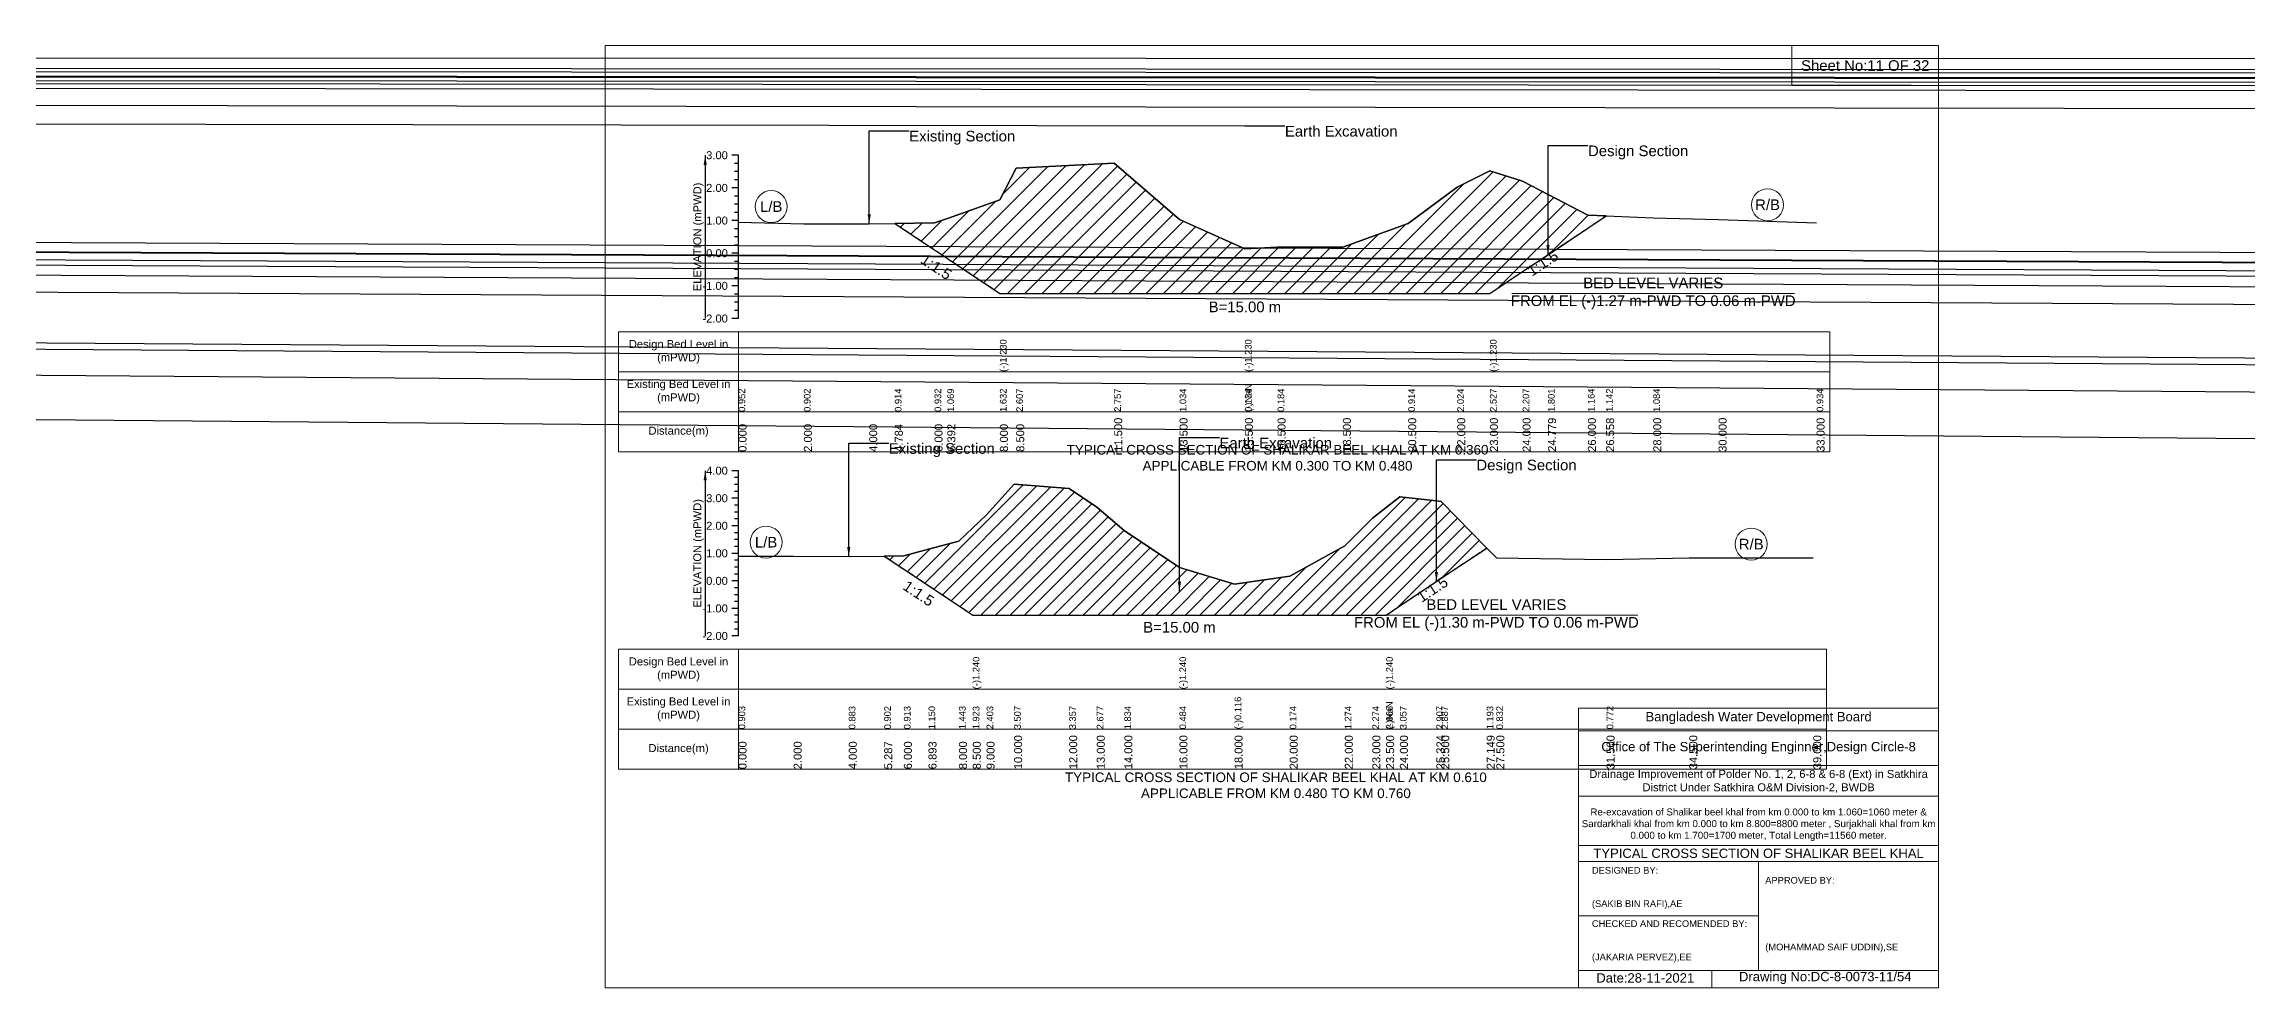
# Model space of a CAD drawing. Header units: inches. Extents: x 0 to 416000, y -4242 to 7.
# Drawn here: x 197475 to 207388, y -4242 to 7 of the extents above; entities that cross this region are included whole.
import ezdxf

# ---------------------------------------------------------------- set-up
doc = ezdxf.new("R2010")
doc.units = ezdxf.units.IN
doc.header["$LTSCALE"] = 7
doc.header["$MEASUREMENT"] = 0
doc.linetypes.add('DASHED', pattern=[0.75, 0.5, -0.25])
for name, color, linetype, lineweight in [('Cross section Data Border', 7, 'Continuous', 9), ('Cross Section Labels', 7, 'Continuous', 9), ('Design_Bed_Level for Xsection', 7, 'DASHED', 25), ('Existing_Bed_Level for Xsection', 7, 'Continuous', 25), ('Long Section Labels', 7, 'Continuous', 9)]:
    doc.layers.add(name, color=color, linetype=linetype, lineweight=lineweight)
doc.styles.get("Standard").update_dxf_attribs({"font": 'arial.ttf'})
doc.dimstyles.get("Standard").update_dxf_attribs({"dimtxt": 0.18, "dimasz": 0.18, "dimexe": 0.18, "dimexo": 0.0625, "dimgap": 0.09, "dimtad": 0, "dimtih": 1, "dimtoh": 1, "dimdec": 4, "dimzin": 0, "dimdsep": 46, "dimtxsty": 'Standard', "dimcen": 0.09, "dimadec": 0, "dimazin": 0, "dimtfac": 1, "dimtdec": 4, "dimtofl": 0, "dimtmove": 0, "dimatfit": 3, "dimfxl": 1, "dimtolj": 1, "dimtzin": 0, "dimarcsym": 0})

msp = doc.modelspace()

# ---------------------------------------------------------------- hatches: boundary and pattern name
at = {"layer": 'Existing_Bed_Level for Xsection'}
h = msp.add_hatch(dxfattribs=at)
h.set_pattern_fill('ANSI31', color=256, scale=441, style=0)
h.paths.add_polyline_path([(201303.3, -800.4), (201482, -919.5), (201539.6, -957.9), (201776, -1115.5), (201849.5, -1115.5), (202290.5, -1115.5), (202584.5, -1115.5), (202878.5, -1115.5), (203025.5, -1115.5), (203319.5, -1115.5), (203613.5, -1115.5), (203834, -1115.5), (203981, -1115.5), (204128, -1017.5), (204242.5, -941.2), (204422, -821.5), (204504, -766.9), (204422, -763.6), (204242.5, -670), (204128, -610.3), (203981, -563.2), (203834, -637.2), (203613.5, -800.3), (203319.5, -907.6), (203025.5, -907.6), (202878.5, -915), (202584.5, -782.7), (202290.5, -529.4), (201849.5, -551.5), (201776, -694.8), (201539.6, -777.5), (201482, -797.7)])
h = msp.add_hatch(dxfattribs=at)
h.set_pattern_fill('ANSI31', color=256, scale=372, style=0)
h.paths.add_polyline_path([(201255.5, -2297.7), (201344, -2356.7), (201454.8, -2430.6), (201592, -2522), (201654, -2563.4), (201716, -2563.4), (201840, -2563.4), (202088, -2563.4), (202212, -2563.4), (202336, -2563.4), (202584, -2563.4), (202832, -2563.4), (203080, -2563.4), (203328, -2563.4), (203452, -2563.4), (203514, -2563.4), (203576, -2522), (203740.2, -2412.6), (203762, -2398), (203966.5, -2261.7), (203762, -2051.6), (203740.2, -2049.2), (203576, -2030.5), (203514, -2079.1), (203452, -2127.6), (203328, -2251.6), (203080, -2388), (202832, -2424), (202584, -2349.6), (202336, -2182.2), (202212, -2077.7), (202088, -1993.3), (201840, -1974.7), (201716, -2111.6), (201654, -2171.2), (201592, -2230.7), (201454.8, -2267.1), (201344, -2296.4)])

# ---------------------------------------------------------------- linework, layer by layer
at = {"layer": 'Cross section Data Border'}
for points in [[(200000, 0), (206000, 0), (206000, -4242), (200000, -4242)], [(205340, 0), (206000, 0), (206000, -180), (205340, -180)], [(200060, -1288.7), (205511, -1288.7), (205511, -1828.7), (200060, -1828.7)], [(200060, -2717.6), (205496, -2717.6), (205496, -3257.6), (200060, -3257.6)]]:
    msp.add_lwpolyline(points, close=True, dxfattribs=at)
for points in [[(200600, -1288.7), (200600, -1828.7)], [(200060, -1468.7), (205511, -1468.7)], [(200060, -1648.7), (205511, -1648.7)], [(200600, -2717.6), (200600, -3257.6)], [(200060, -2897.6), (205496, -2897.6)], [(204380, -4242), (204380, -2982), (206000, -2982)], [(200060, -3077.6), (205496, -3077.6)], [(204380, -3084), (206000, -3084)], [(204380, -3240), (206000, -3240)], [(204380, -3378), (206000, -3378)], [(204380, -3600), (206000, -3600)], [(204380, -3672), (206000, -3672)], [(205190, -3672), (205190, -4164)], [(204380, -3918), (205190, -3918)], [(204380, -4164), (206000, -4164)], [(204980, -4164), (204980, -4242)]]:
    msp.add_lwpolyline(points, dxfattribs=at)
at = {"layer": 'Cross Section Labels'}
for points in [[(204079.7, -1115.5), (205352.3, -1115.5)], [(203373.7, -2563.4), (204646.3, -2563.4)]]:
    msp.add_lwpolyline(points, dxfattribs=at)
for centre in [(200747, -724.9), (205230.5, -716.5), (200724, -2235.6), (205157, -2244.4)]:
    msp.add_circle(centre, 72, dxfattribs=at)
at = {"layer": 'Design_Bed_Level for Xsection'}
for points in [[(201303.3, -800.4), (201539.6, -957.9), (201776, -1115.5), (202878.5, -1115.5), (203981, -1115.5), (204242.5, -941.2), (204504, -766.9)], [(201255.5, -2297.7), (201454.8, -2430.6), (201654, -2563.4), (202584, -2563.4), (203514, -2563.4), (203740.2, -2412.6), (203966.5, -2261.7)]]:
    msp.add_lwpolyline(points, dxfattribs=at)
at = {"layer": 'Existing_Bed_Level for Xsection'}
for points in [[(200600, -493.7), (200570, -493.7)], [(200600, -1228.7), (200600, -1081.7), (200600, -934.7), (200600, -787.7), (200600, -640.7), (200600, -493.7)], [(200600, -530.4), (200582, -530.4)], [(200600, -567.2), (200582, -567.2)], [(200600, -794.8), (200894, -802.1), (201188, -802.1), (201303.3, -800.4), (201482, -797.7), (201539.6, -777.5), (201776, -694.8), (201776, -694.8), (201849.5, -551.5), (202290.5, -529.4), (202584.5, -782.7), (202878.5, -915), (202878.5, -915), (203025.5, -907.6), (203319.5, -907.6), (203613.5, -800.3), (203834, -637.2), (203981, -563.2), (203981, -563.2), (204128, -610.3), (204242.5, -670), (204422, -763.6), (204504, -766.9), (204716, -775.4), (205010, -782.7), (205451, -797.4)], [(200600, -640.7), (200570, -640.7)], [(200600, -603.9), (200582, -603.9)], [(200600, -677.4), (200582, -677.4)], [(200600, -787.7), (200570, -787.7)], [(200600, -714.2), (200582, -714.2)], [(200600, -750.9), (200582, -750.9)], [(200600, -824.4), (200582, -824.4)], [(200600, -861.2), (200582, -861.2)], [(200600, -934.7), (200570, -934.7)], [(200600, -897.9), (200582, -897.9)], [(200600, -971.4), (200582, -971.4)], [(200600, -1081.7), (200570, -1081.7)], [(200600, -1008.2), (200582, -1008.2)], [(200600, -1044.9), (200582, -1044.9)], [(200600, -1118.4), (200582, -1118.4)], [(200600, -1155.2), (200582, -1155.2)], [(200600, -1228.7), (200570, -1228.7)], [(200600, -1191.9), (200582, -1191.9)], [(200600, -1913.6), (200570, -1913.6)], [(200600, -1944.6), (200582, -1944.6)], [(200600, -1975.6), (200582, -1975.6)], [(200600, -2657.6), (200600, -2533.6), (200600, -2409.6), (200600, -2285.6), (200600, -2161.6), (200600, -2037.6), (200600, -1913.6)], [(200600, -2297.6), (200848, -2297.6), (201096, -2300.1), (201255.5, -2297.7), (201344, -2296.4), (201454.8, -2267.1), (201592, -2230.7), (201654, -2171.2), (201654, -2171.2), (201716, -2111.6), (201840, -1974.7), (202088, -1993.3), (202212, -2077.7), (202336, -2182.2), (202584, -2349.6), (202584, -2349.6), (202832, -2424), (203080, -2388), (203328, -2251.6), (203452, -2127.6), (203514, -2079.1), (203514, -2079.1), (203576, -2030.5), (203740.2, -2049.2), (203762, -2051.6), (203966.5, -2261.7), (204010, -2306.4), (204506, -2313.9), (204878, -2306.4), (205436, -2306.4)], [(200600, -2037.6), (200570, -2037.6)], [(200600, -2006.6), (200582, -2006.6)], [(200600, -2068.6), (200582, -2068.6)], [(200600, -2161.6), (200570, -2161.6)], [(200600, -2099.6), (200582, -2099.6)], [(200600, -2130.6), (200582, -2130.6)], [(200600, -2192.6), (200582, -2192.6)], [(200600, -2223.6), (200582, -2223.6)], [(200600, -2254.6), (200582, -2254.6)], [(200600, -2285.6), (200570, -2285.6)], [(200600, -2316.6), (200582, -2316.6)], [(200600, -2347.6), (200582, -2347.6)], [(200600, -2378.6), (200582, -2378.6)], [(200600, -2409.6), (200570, -2409.6)], [(200600, -2440.6), (200582, -2440.6)], [(200600, -2471.6), (200582, -2471.6)], [(200600, -2533.6), (200570, -2533.6)], [(200600, -2502.6), (200582, -2502.6)], [(200600, -2564.6), (200582, -2564.6)], [(200600, -2657.6), (200570, -2657.6)], [(200600, -2595.6), (200582, -2595.6)], [(200600, -2626.6), (200582, -2626.6)]]:
    msp.add_lwpolyline(points, dxfattribs=at)
for points in [[(201303.3, -800.4), (201482, -919.5), (201539.6, -957.9), (201776, -1115.5), (201776, -1115.5), (201849.5, -1115.5), (202290.5, -1115.5), (202584.5, -1115.5), (202878.5, -1115.5), (202878.5, -1115.5), (203025.5, -1115.5), (203319.5, -1115.5), (203613.5, -1115.5), (203834, -1115.5), (203981, -1115.5), (203981, -1115.5), (204128, -1017.5), (204242.5, -941.2), (204422, -821.5), (204504, -766.9), (204422, -763.6), (204242.5, -670), (204128, -610.3), (203981, -563.2), (203981, -563.2), (203834, -637.2), (203613.5, -800.3), (203319.5, -907.6), (203025.5, -907.6), (202878.5, -915), (202878.5, -915), (202584.5, -782.7), (202290.5, -529.4), (201849.5, -551.5), (201776, -694.8), (201776, -694.8), (201539.6, -777.5), (201482, -797.7)], [(201255.5, -2297.7), (201255.5, -2297.7), (201344, -2356.7), (201454.8, -2430.6), (201592, -2522), (201654, -2563.4), (201654, -2563.4), (201716, -2563.4), (201840, -2563.4), (202088, -2563.4), (202212, -2563.4), (202336, -2563.4), (202584, -2563.4), (202584, -2563.4), (202832, -2563.4), (203080, -2563.4), (203328, -2563.4), (203452, -2563.4), (203514, -2563.4), (203514, -2563.4), (203576, -2522), (203740.2, -2412.6), (203762, -2398), (203966.5, -2261.7), (203966.5, -2261.7), (203966.5, -2261.7), (203762, -2051.6), (203740.2, -2049.2), (203576, -2030.5), (203514, -2079.1), (203514, -2079.1), (203452, -2127.6), (203328, -2251.6), (203080, -2388), (202832, -2424), (202584, -2349.6), (202584, -2349.6), (202336, -2182.2), (202212, -2077.7), (202088, -1993.3), (201840, -1974.7), (201716, -2111.6), (201654, -2171.2), (201654, -2171.2), (201592, -2230.7), (201454.8, -2267.1), (201344, -2296.4), (201255.5, -2297.7)]]:
    msp.add_lwpolyline(points, close=True, dxfattribs=at)

# ---------------------------------------------------------------- texts
at = {"layer": 'Cross section Data Border', "attachment_point": 5}
for s, insert, char_height in [('Sheet No:11 OF 32', (205670, -90), 48), ('Bangladesh Water Development Board', (205190, -3027), 42), ('Office of The Superintending Enginner,Design Circle-8', (205190, -3162), 42)]:
    msp.add_mtext(s, dxfattribs=dict(at, insert=insert, char_height=char_height))
at = {"layer": 'Cross section Data Border'}
for s, insert, char_height, width, attachment_point in [('Design Bed Level in (mPWD)', (200330, -1378.7), 36, 480, 5), ('Existing Bed Level in (mPWD)', (200330, -1558.7), 36, 480, 5), ('Distance(m)', (200330, -1738.7), 36, 480, 5), ('Design Bed Level in (mPWD)', (200330, -2807.6), 36, 480, 5), ('Existing Bed Level in (mPWD)', (200330, -2987.6), 36, 480, 5), ('Distance(m)', (200330, -3167.6), 36, 480, 5), ('Drainage Improvement of Polder No. 1, 2, 6-8 & 6-8 (Ext) in Satkhira District Under Satkhira O&M Division-2, BWDB', (205190, -3312), 36, 1680, 5), ('Re-excavation of Shalikar beel khal from km 0.000 to km 1.060=1060 meter & Sardarkhali khal from km 0.000 to km 8.800=8800 meter , Surjakhali khal from km 0.000 to km 1.700=1700 meter, Total Length=11560 meter.', (205190, -3507), 31.4683, 1620, 5), ('TYPICAL CROSS SECTION OF SHALIKAR BEEL KHAL', (205190, -3636), 42, 1680, 5), ('DESIGNED BY:^J^J^J(SAKIB BIN RAFI),AE', (204440, -3792), 30, 840, 4), ('APPROVED BY:^J^J^J^J^J^J(MOHAMMAD SAIF UDDIN),SE', (205220, -3912), 30, 840, 4), ('CHECKED AND RECOMENDED BY:^J^J^J(JAKARIA PERVEZ),EE', (204440, -4032), 30, 840, 4), ('Date:28-11-2021', (204680, -4197), 42, 840, 5), ('Drawing No:DC-8-0073-11/54', (205490, -4197), 42, 1320, 5)]:
    msp.add_mtext(s, dxfattribs=dict(at, insert=insert, char_height=char_height, width=width, attachment_point=attachment_point))
at = {"layer": 'Cross Section Labels'}
for s, insert, char_height, attachment_point in [('Existing Section', (201368, -383.4), 48, 1), ('Earth Excavation', (203058.5, -361.4), 48, 1), ('Design Section', (204422.5, -449.6), 48, 1), ('R/B', (205230.5, -716.5), 48, 5), ('L/B', (200747, -724.9), 48, 5), ('BED LEVEL VARIES ^JFROM EL (-)1.27 m-PWD TO 0.06 m-PWD', (204716, -1115.5), 48, 5), ('B=15.00 m', (202878.5, -1152.3), 48, 2), ('Earth Excavation', (202764, -1764.8), 48, 1), ('Existing Section', (201276, -1789.6), 48, 1), ('TYPICAL CROSS SECTION OF SHALIKAR BEEL KHAL AT KM 0.360^JAPPLICABLE FROM KM 0.300 TO KM 0.480', (203025.5, -1855.5), 43.2, 5), ('Design Section', (203920.2, -1864), 48, 1), ('L/B', (200724, -2235.6), 48, 5), ('R/B', (205157, -2244.4), 48, 5), ('BED LEVEL VARIES ^JFROM EL (-)1.30 m-PWD TO 0.06 m-PWD', (204010, -2563.4), 48, 5), ('B=15.00 m', (202584, -2594.4), 48, 2), ('TYPICAL CROSS SECTION OF SHALIKAR BEEL KHAL AT KM 0.610^JAPPLICABLE FROM KM 0.480 TO KM 0.760', (203018, -3330), 43.2, 5)]:
    msp.add_mtext(s, dxfattribs=dict(at, insert=insert, char_height=char_height, attachment_point=attachment_point))
at = {"layer": 'Cross Section Labels', "char_height": 48, "attachment_point": 2}
for insert, rotation in [((201502.9, -976.3), 326.30993), ((204205.7, -959.6), 33.69007), ((201423.8, -2446.1), 326.30993), ((203709.2, -2428.1), 33.69007)]:
    msp.add_mtext('1:1.5', dxfattribs=dict(at, insert=insert, rotation=rotation))
at = {"layer": 'Existing_Bed_Level for Xsection', "char_height": 36, "attachment_point": 6}
for s, insert in [('3.00', (200552, -493.7)), ('2.00', (200552, -640.7)), ('1.00', (200552, -787.7)), ('0.00', (200552, -934.7)), ('-1.00', (200552, -1081.7)), ('-2.00', (200552, -1228.7)), ('4.00', (200552, -1913.6)), ('3.00', (200552, -2037.6)), ('2.00', (200552, -2161.6)), ('1.00', (200552, -2285.6)), ('0.00', (200552, -2409.6)), ('-1.00', (200552, -2533.6)), ('-2.00', (200552, -2657.6))]:
    msp.add_mtext(s, dxfattribs=dict(at, insert=insert))
at = {"layer": 'Existing_Bed_Level for Xsection', "char_height": 36, "attachment_point": 5, "rotation": 90}
for insert in [(200420, -861.2), (200420, -2285.6)]:
    msp.add_mtext('ELEVATION (mPWD)', dxfattribs=dict(at, insert=insert))
at = {"layer": 'Long Section Labels', "attachment_point": 1, "rotation": 90}
for s, insert, char_height in [('(-)1.230', (201776, -1468.7), 30), ('(-)1.230', (202878.5, -1468.7), 30), ('(-)1.230', (203981, -1468.7), 30), ('0.952', (200600, -1648.7), 30), ('0.902', (200894, -1648.7), 30), ('0.902', (200894, -1648.7), 30), ('0.914', (201303.3, -1648.7), 30), ('0.932', (201482, -1648.7), 30), ('1.069', (201539.6, -1648.7), 30), ('1.632', (201776, -1648.7), 30), ('1.632', (201776, -1648.7), 30), ('1.632', (201776, -1648.7), 30), ('2.607', (201849.5, -1648.7), 30), ('2.757', (202290.5, -1648.7), 30), ('1.034', (202584.5, -1648.7), 30), ('1.034', (202584.5, -1648.7), 30), ('(-)NaN', (202878.5, -1648.7), 30), ('(-)NaN', (202878.5, -1648.7), 30), ('0.134', (202878.5, -1648.7), 30), ('0.134', (202878.5, -1648.7), 30), ('0.184', (203025.5, -1648.7), 30), ('0.184', (203025.5, -1648.7), 30), ('0.914', (203613.5, -1648.7), 30), ('2.024', (203834, -1648.7), 30), ('2.527', (203981, -1648.7), 30), ('2.527', (203981, -1648.7), 30), ('2.207', (204128, -1648.7), 30), ('1.801', (204242.5, -1648.7), 30), ('1.164', (204422, -1648.7), 30), ('1.142', (204504, -1648.7), 30), ('1.084', (204716, -1648.7), 30), ('0.934', (205451, -1648.7), 30), ('11.500', (202290.5, -1828.7), 36), ('13.500', (202584.5, -1828.7), 36), ('15.500', (202878.5, -1828.7), 36), ('15.500', (202878.5, -1828.7), 36), ('15.500', (202878.5, -1828.7), 36), ('16.500', (203025.5, -1828.7), 36), ('18.500', (203319.5, -1828.7), 36), ('20.500', (203613.5, -1828.7), 36), ('22.000', (203834, -1828.7), 36), ('23.000', (203981, -1828.7), 36), ('23.000', (203981, -1828.7), 36), ('23.000', (203981, -1828.7), 36), ('24.000', (204128, -1828.7), 36), ('24.779', (204242.5, -1828.7), 36), ('26.000', (204422, -1828.7), 36), ('26.558', (204504, -1828.7), 36), ('28.000', (204716, -1828.7), 36), ('30.000', (205010, -1828.7), 36), ('33.000', (205451, -1828.7), 36), ('0.000', (200600, -1828.7), 36), ('2.000', (200894, -1828.7), 36), ('4.000', (201188, -1828.7), 36), ('4.784', (201303.3, -1828.7), 36), ('6.000', (201482, -1828.7), 36), ('6.392', (201539.6, -1828.7), 36), ('8.000', (201776, -1828.7), 36), ('8.000', (201776, -1828.7), 36), ('8.000', (201776, -1828.7), 36), ('8.500', (201849.5, -1828.7), 36), ('(-)1.240', (201654, -2897.6), 30), ('(-)1.240', (202584, -2897.6), 30), ('(-)1.240', (203514, -2897.6), 30), ('(-)0.116', (202832, -3077.6), 30), ('(-)NaN', (203514, -3077.6), 30), ('0.903', (200600, -3077.6), 30), ('0.903', (200600, -3077.6), 30), ('0.883', (201096, -3077.6), 30), ('0.902', (201255.5, -3077.6), 30), ('0.913', (201344, -3077.6), 30), ('1.150', (201454.8, -3077.6), 30), ('1.443', (201592, -3077.6), 30), ('1.923', (201654, -3077.6), 30), ('1.923', (201654, -3077.6), 30), ('1.923', (201654, -3077.6), 30), ('2.403', (201716, -3077.6), 30), ('3.507', (201840, -3077.6), 30), ('3.357', (202088, -3077.6), 30), ('2.677', (202212, -3077.6), 30), ('1.834', (202336, -3077.6), 30), ('0.484', (202584, -3077.6), 30), ('0.484', (202584, -3077.6), 30), ('0.484', (202584, -3077.6), 30), ('0.174', (203080, -3077.6), 30), ('1.274', (203328, -3077.6), 30), ('2.274', (203452, -3077.6), 30), ('2.666', (203514, -3077.6), 30), ('2.666', (203514, -3077.6), 30), ('3.057', (203576, -3077.6), 30), ('2.907', (203740.2, -3077.6), 30), ('2.887', (203762, -3077.6), 30), ('1.193', (203966.5, -3077.6), 30), ('0.832', (204010, -3077.6), 30), ('0.832', (204010, -3077.6), 30), ('0.832', (204010, -3077.6), 30), ('0.772', (204506, -3077.6), 30), ('0.000', (200600, -3257.6), 36), ('2.000', (200848, -3257.6), 36), ('4.000', (201096, -3257.6), 36), ('5.287', (201255.5, -3257.6), 36), ('6.000', (201344, -3257.6), 36), ('6.893', (201454.8, -3257.6), 36), ('8.000', (201592, -3257.6), 36), ('8.500', (201654, -3257.6), 36), ('8.500', (201654, -3257.6), 36), ('8.500', (201654, -3257.6), 36), ('9.000', (201716, -3257.6), 36), ('10.000', (201840, -3257.6), 36), ('12.000', (202088, -3257.6), 36), ('13.000', (202212, -3257.6), 36), ('14.000', (202336, -3257.6), 36), ('16.000', (202584, -3257.6), 36), ('16.000', (202584, -3257.6), 36), ('16.000', (202584, -3257.6), 36), ('18.000', (202832, -3257.6), 36), ('20.000', (203080, -3257.6), 36), ('22.000', (203328, -3257.6), 36), ('23.000', (203452, -3257.6), 36), ('23.500', (203514, -3257.6), 36), ('23.500', (203514, -3257.6), 36), ('23.500', (203514, -3257.6), 36), ('24.000', (203576, -3257.6), 36), ('25.324', (203740.2, -3257.6), 36), ('25.500', (203762, -3257.6), 36), ('27.149', (203966.5, -3257.6), 36), ('27.500', (204010, -3257.6), 36), ('31.500', (204506, -3257.6), 36), ('34.500', (204878, -3257.6), 36), ('39.000', (205436, -3257.6), 36)]:
    msp.add_mtext(s, dxfattribs=dict(at, insert=insert, char_height=char_height))

# ---------------------------------------------------------------- leaders
at = {"layer": 'Cross Section Labels', "annotation_type": 0, "has_hookline": 1, "hookline_direction": 0}
for points, text_width in [([(0, 0), (223015, -154.2), (223194.9, -154.2)], 497), ([(0, 0), (252652, -245.4), (252831.9, -245.4)], 497), ([(0, 0), (262182, -225.9), (262361.9, -225.9)], 497), ([(0, 0), (313700, -185.7), (313879.9, -185.7)], 497), ([(0, 0), (332446, -171.3), (332625.9, -171.3)], 497), ([(0, 0), (342778, -95.2), (342957.9, -95.2)], 497), ([(0, 0), (383141, -273.2), (383320.9, -273.2)], 497), ([(0, 0), (392544, -311.8), (392723.9, -311.8)], 497), ([(0, 0), (402652, -286.9), (402831.9, -286.9)], 497), ([(0, 0), (202878.5, -361.4), (203058.4, -361.4)], 497), ([(0, 0), (212708, -289.6), (212887.9, -289.6)], 497), ([(0, 0), (292730, -1643.9), (292909.9, -1643.9)], 497), ([(0, 0), (302388, -1582.6), (302567.9, -1582.6)], 497), ([(0, 0), (322958, -1614.4), (323137.9, -1614.4)], 497), ([(0, 0), (332565, -1623.5), (332744.9, -1623.5)], 497), ([(0, 0), (342899, -1610.9), (343078.9, -1610.9)], 497), ([(0, 0), (372584, -1670.8), (372763.9, -1670.8)], 497), ([(0, 0), (382536, -1802.2), (382715.9, -1802.2)], 497), ([(0, 0), (232555, -1747.4), (232734.9, -1747.4)], 497), ([(0, 0), (242747, -1679.5), (242926.9, -1679.5)], 497), ([(0, 0), (252778, -1712.3), (252957.9, -1712.3)], 497), ([(0, 0), (212832, -1815), (213011.9, -1815)], 497), ([(201188, -802.1), (201188, -383.4), (201367.9, -383.4)], 467.2), ([(204242.5, -941.2), (204242.5, -449.6), (204422.4, -449.6)], 441.2), ([(202584, -2456.5), (202584, -1764.8), (202763.9, -1764.8)], 497), ([(201096, -2300.1), (201096, -1789.6), (201275.9, -1789.6)], 467.2), ([(203740.2, -2412.6), (203740.2, -1864), (203920.1, -1864)], 441.2)]:
    msp.add_leader(points, dimstyle='Standard', override={"dimasz": 43.2}, dxfattribs=dict(at, text_width=text_width))
at = {"layer": 'Existing_Bed_Level for Xsection'}
for points in [[(200450, -493.7), (200450, -1228.7)], [(200450, -1913.6), (200450, -2657.6)]]:
    msp.add_leader(points, dimstyle='Standard', override={"dimasz": 43.2}, dxfattribs=at)

doc.saveas('drawing.dxf')
